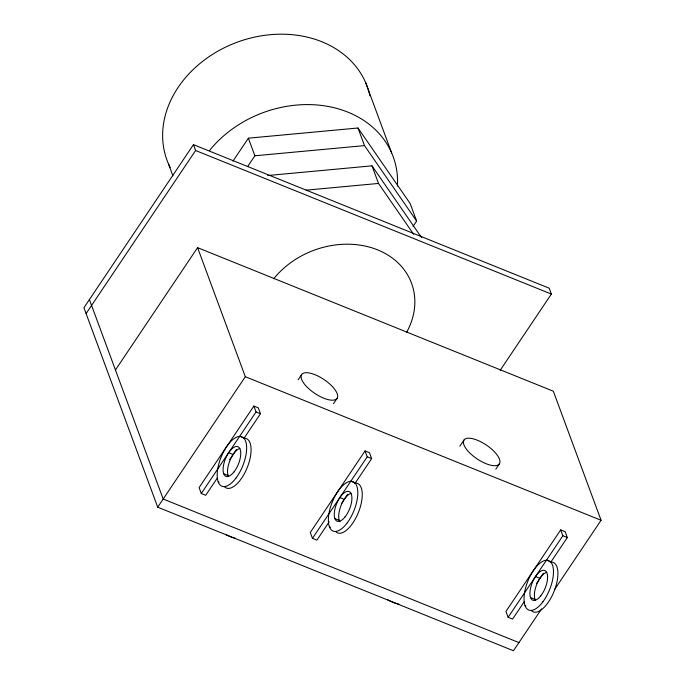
<?xml version="1.0" encoding="UTF-8"?>
<svg xmlns="http://www.w3.org/2000/svg" width="685" height="685" viewBox="0 0 685 685"><rect width="100%" height="100%" fill="white"/><g stroke="black" fill="none" stroke-linecap="round" stroke-linejoin="round"><path stroke-width="1.03" d="M500.178 370.294L551.365 294.07L549.19 288.197L193.444 144.638L83.93 307.728L157.713 507.191L513.459 650.75L541.552 608.914M86.096 313.593L195.61 150.503L193.444 144.638M232.96 161.129L248.364 138.182L357.99 128.001L410.118 203.454L416.626 221.05L413.072 226.341M247.764 166.369L254.88 155.778L364.497 145.605L416.626 221.05M115.448 369.968L197.58 247.653L553.334 391.212L601.07 520.283L554.644 589.417M157.713 507.191L245.324 376.716L197.58 247.653M224.689 486.941A26.672 11.679 -68 0 0 247.311 467.375A26.672 11.679 -68 0 0 244.057 438.203L260.48 413.74L258.313 407.875L253.87 406.077L199.112 487.617L201.279 493.491L205.723 495.281L217.462 477.805M201.279 493.491L256.036 411.942L253.87 406.077M229.646 459.661L236.565 449.36M298.121 379.824L301.674 374.524M333.501 403.671L337.063 398.37A21.338 8.323 33.9 0 0 314.603 374.541A21.338 8.323 33.9 0 0 306.443 386.426A21.338 8.323 33.9 0 0 337.063 398.37M354.393 482.728L355.232 483.062L371.655 458.599L369.489 452.734L365.036 450.935L310.279 532.485L312.454 538.35L316.898 540.148L329.22 521.799M312.454 538.35L367.211 456.809L365.036 450.935M341.395 503.663L347.732 494.219M459.84 446.2L463.993 440.018M495.812 469.165L499.374 463.865A21.338 8.323 33.9 0 0 476.923 440.044A21.338 8.323 33.9 0 0 468.754 451.92A21.338 8.323 33.9 0 0 499.374 463.865M531.526 610.763A26.672 11.679 -68 0 0 554.148 591.198A26.672 11.679 -68 0 0 550.894 562.025L567.317 537.562L565.151 531.697L560.698 529.899L505.95 611.44L508.116 617.305L512.56 619.103L524.299 601.627M508.116 617.305L562.873 535.764L560.698 529.899M536.483 583.483L543.402 573.182M267.689 175.523L371.989 165.839L421.686 237.781M306.126 190.156L378.497 183.443L413.654 234.321M195.61 150.503L551.365 294.07M245.324 376.716L601.07 520.283M256.036 411.942L260.48 413.74M367.211 456.809L371.655 458.599M562.873 535.764L567.317 537.562M239.613 436.405L240.444 436.739M241.557 437.193L242.113 437.415M242.944 437.749L243.774 438.092M350.78 481.272L352.45 481.94M353.006 482.163L354.119 482.617M546.442 560.227L547.555 560.672M548.394 561.015L549.224 561.349M549.781 561.572L550.894 562.025M228.662 452.716L233.106 454.506M339.828 497.575L344.281 499.374M535.49 576.539L539.943 578.328M223.704 473.746L228.148 475.544M334.871 518.613L339.323 520.403M530.533 597.568L534.985 599.366M218.224 481.897L219.054 482.24M329.399 526.765L330.504 527.21M525.061 605.72L525.892 606.062M518.939 642.598L163.184 499.031L89.401 299.576M365.644 82.594L391.683 152.995M357.99 128.001L364.497 145.605M371.989 165.839L378.497 183.443M248.364 138.182L254.88 155.778M168.51 163.963L172.911 175.865M273.777 278.701A80.008 64.81 -20.3 0 1 377.589 249.854A80.008 64.81 -20.3 0 1 406.642 332.319M228.473 476.28A16.003 7.004 -68 0 1 229.929 460.526A16.003 7.004 -68 0 1 239.87 448.435M535.31 600.103A16.003 7.004 -68 0 1 536.766 584.348A16.003 7.004 -68 0 1 546.698 572.258M354.453 483.139A26.672 11.679 -68 0 1 358.777 511.481A26.672 11.679 -68 0 1 335.864 531.808M340.051 521.799A16.003 7.004 -68 0 1 340.83 506.078A16.003 7.004 -68 0 1 351.037 493.303M170.188 167.542A106.672 86.413 -20.3 0 1 238.269 41.811A106.672 86.413 -20.3 0 1 369.9 95.823M209.456 150.606A106.672 86.413 -20.3 0 1 328.629 106.535A106.672 86.413 -20.3 0 1 397.42 186.097M398.875 604.076A21.338 8.323 33.9 0 1 387.744 599.803M235.46 538.35A21.338 8.323 33.9 0 1 225.433 534.309M236.068 477.976A26.672 11.679 -68 0 0 242.07 436.859A26.672 11.679 -68 0 0 217.599 469.713A26.672 11.679 -68 0 0 236.068 477.976M233.936 472.008A16.003 7.004 -68 0 0 238.354 446.903A16.003 7.004 -68 0 0 223.456 465.637A16.003 7.004 -68 0 0 233.936 472.008M542.905 601.798A26.672 11.679 -68 0 0 548.908 560.681A26.672 11.679 -68 0 0 524.436 593.535A26.672 11.679 -68 0 0 542.905 601.798M540.773 595.83A16.003 7.004 -68 0 0 545.192 570.725A16.003 7.004 -68 0 0 530.293 589.46A16.003 7.004 -68 0 0 540.773 595.83M347.244 522.835A26.672 11.679 -68 0 0 353.237 481.718A26.672 11.679 -68 0 0 328.774 514.572A26.672 11.679 -68 0 0 347.244 522.835M345.103 516.867A16.003 7.004 -68 0 0 349.521 491.77A16.003 7.004 -68 0 0 334.631 510.496A16.003 7.004 -68 0 0 345.103 516.867"/></g></svg>
